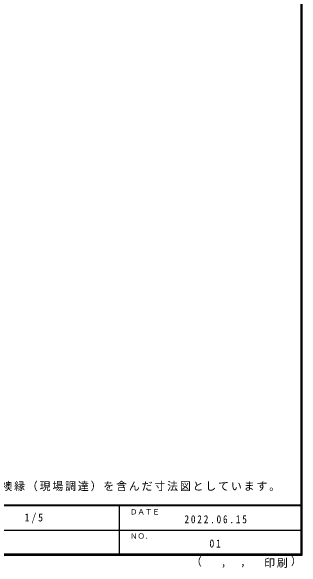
# Model space of a CAD drawing. Units: millimetres on the paper, enlarged 5 times. Extents: x -981 to 969, y -733 to 681.
# Drawn here: x 568 to 969, y -733 to 33 of the extents above; entities that cross this region are included whole.
import ezdxf
from ezdxf.enums import TextEntityAlignment as Align

# ---------------------------------------------------------------- set-up
doc = ezdxf.new("R2010")
doc.units = ezdxf.units.MM
doc.header["$LTSCALE"] = 5
for name, color, linetype in [('F-0_補助線', 6, 'Continuous'), ('F-1_枠', 6, 'Continuous'), ('F-A_文字', 7, 'Continuous')]:
    doc.layers.add(name, color=color, linetype=linetype)
doc.styles.add('ＭＳ ゴシック', font='')
doc.styles.get('ＭＳ ゴシック').set_extended_font_data('MS Gothic')

msp = doc.modelspace()

# ---------------------------------------------------------------- linework, layer by layer
at = {"layer": 'F-0_補助線'}
for p, q in [((966.97, 680.724), (966.97, -715.943)), ((967.803, 680.724), (967.803, -715.943))]:
    msp.add_line(p, q, dxfattribs=at)
msp.add_lwpolyline([(-981.363, 680.724), (968.636, 680.724), (968.636, -715.943)], dxfattribs=at)
at = {"layer": 'F-1_枠'}
for p, q in [((968.636, -646.776), (-981.363, -646.776)), ((968.636, -647.609), (-981.363, -647.609)), ((716.97, -647.609), (716.97, -714.276)), ((-6.364, -680.943), (966.97, -680.943)), ((968.636, -714.276), (-981.363, -714.276)), ((968.636, -715.109), (-981.363, -715.109)), ((968.636, -715.943), (-981.363, -715.943))]:
    msp.add_line(p, q, dxfattribs=at)

# ---------------------------------------------------------------- texts
at = {"layer": 'F-A_文字', "style": 'ＭＳ ゴシック'}
for s, height, p in [('ＤＡＴＥ', 7.331, (731.97, -661.776)), ('ＮＯ．', 7.331, (731.97, -695.11)), ('（', 11, (815.975, -733.161)), ('）', 11, (953.37, -732.464)), (',', 11, (857.183, -733.161)), (',', 11, (883.669, -732.697))]:
    msp.add_text(s, height=height, dxfattribs=at).set_placement(p, align=Align.BOTTOM_LEFT)
at = {"layer": 'F-A_文字', "char_height": 11, "attachment_point": 7, "style": 'ＭＳ ゴシック'}
for s, insert in [('\\T1.17;※上記納まり図は襖縁（現場調達）を含んだ寸法図としています。', (414.47, -627.654)), ('\\T1.38;\\W0.9;1/5', (586.97, -671.776)), ('\\T1.39;\\W0.85;2022.06.15', (806.97, -671.777)), ('\\T1.36;\\W0.9;01', (841.345, -705.11)), ('\\T1.17;印刷', (916.661, -732.929))]:
    msp.add_mtext(s, dxfattribs=dict(at, insert=insert))

doc.saveas('drawing.dxf')
